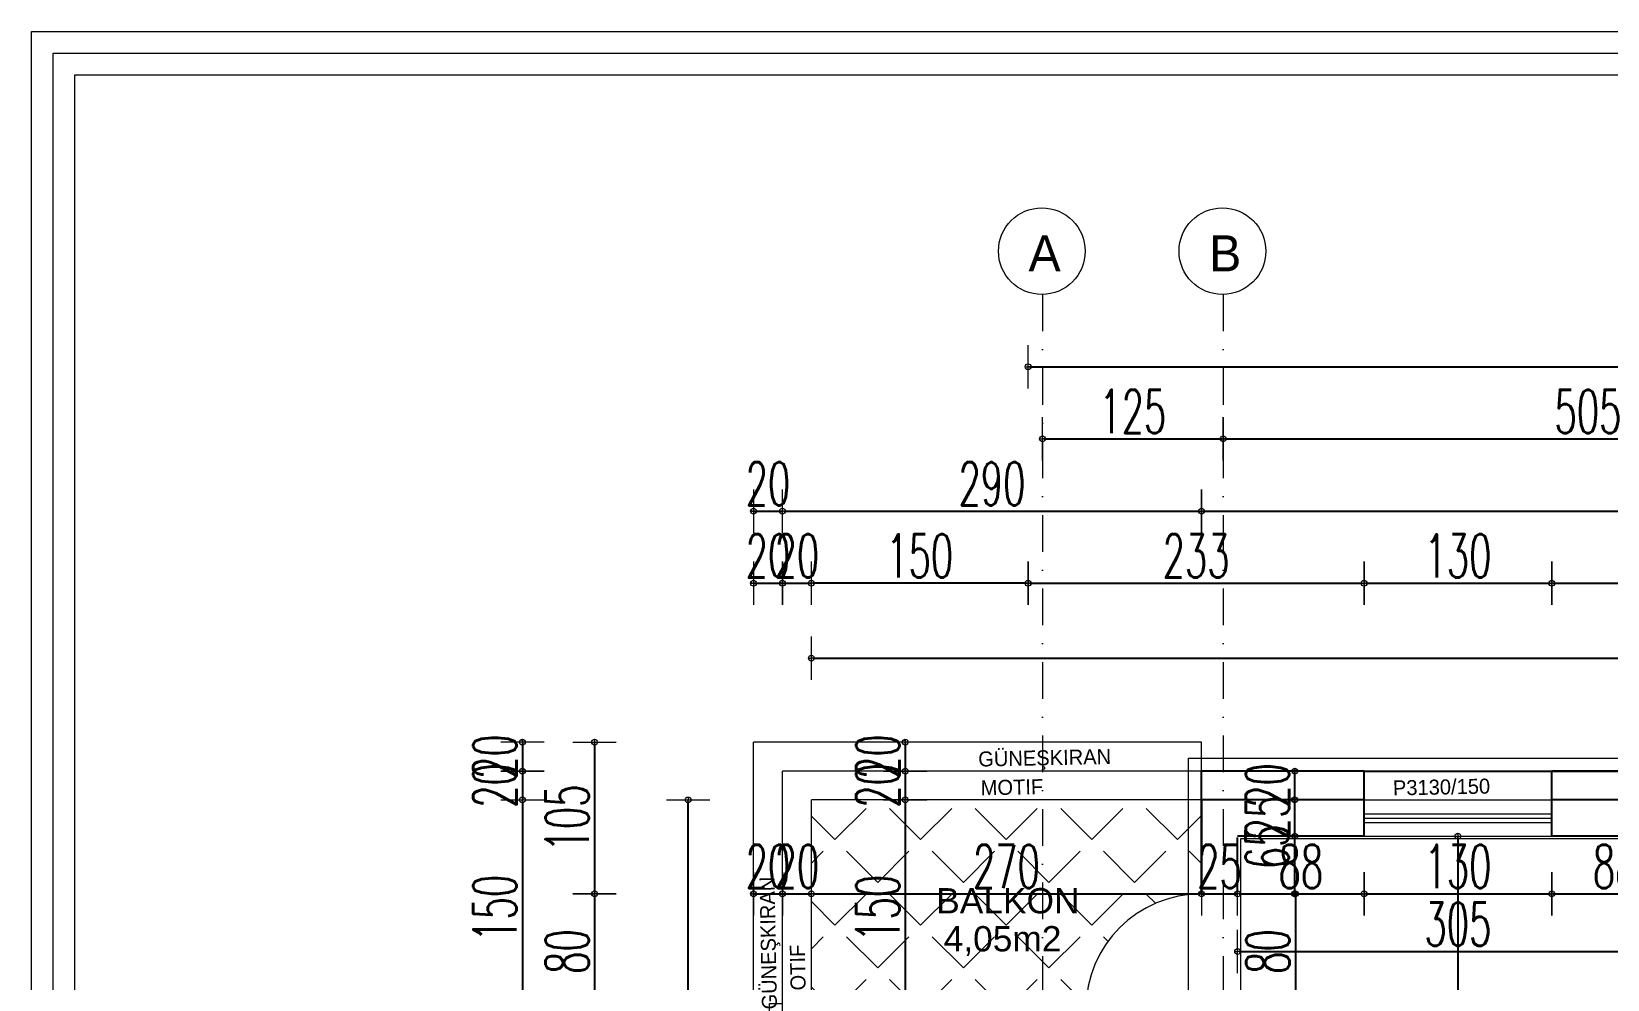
# Model space of a CAD drawing. Header units: millimetres. Extents: x -16104 to 67872, y -88009 to 12107.
# Drawn here: x 21110 to 22201, y -5609 to -4952 of the extents above; entities that cross this region are included whole.
import ezdxf

# ---------------------------------------------------------------- set-up
doc = ezdxf.new("R2010")
doc.units = ezdxf.units.MM
doc.linetypes.add('ACAD_ISO07W100', pattern=[3, 0, -3])
doc.linetypes.add('DASHDOTX2', pattern=[50.8, 25.4, -12.7, 0, -12.7])
doc.layers.get('0').update_dxf_attribs({"color": 241})
for name, color, linetype, lineweight in [('AKS', 1, 'ACAD_ISO07W100', 5), ('akslar', 144, 'Continuous', 20), ('balkon', 6, 'Continuous', 5), ('c05', 32, 'Continuous', 13), ('duvar', 123, 'Continuous', 25), ('emsal&kolon', 1, 'Continuous', 5), ('kapı', 3, 'Continuous', 5), ('OLCU', 54, 'Continuous', 13), ('pencere', 5, 'Continuous', 5), ('POZ', 36, 'Continuous', 18), ('SıVA', 40, 'Continuous', 9), ('ÖLÇÜ', 252, 'Continuous', 20)]:
    doc.layers.add(name, color=color, linetype=linetype, lineweight=lineweight)
doc.styles.add('DIM', font='Txttw.shx', dxfattribs={"width": 0.6})
doc.styles.add('M2', font='stylu.ttf', dxfattribs={"height": 10})
doc.dimstyles.new('50', dxfattribs={"dimscale": 0, "dimtxt": 30, "dimasz": 1, "dimexe": 0, "dimexo": 2, "dimgap": 4, "dimtad": 1, "dimdec": 0, "dimzin": 0, "dimdsep": 46, "dimtxsty": 'DIM', "dimblk1": 'DOT', "dimblk2": 'DOT', "dimsah": 1, "dimcen": 1.5, "dimdle": 3, "dimse1": 1, "dimse2": 1, "dimclrd": 256, "dimclre": 9, "dimclrt": 256, "dimadec": 0, "dimazin": 0, "dimtfac": 0.24, "dimtdec": 0, "dimtix": 1, "dimtmove": 2, "dimatfit": 3, "dimldrblk": 'DOT', "dimfxl": 0, "dimtolj": 1, "dimtzin": 15, "dimarcsym": 0})

# ---------------------------------------------------------------- blocks, each defined once
blk = doc.blocks.new('DOT')
for p, q in [((0, 15), (0, -15)), ((-2, 0), (0, 0)), ((2, 0), (0, 0))]:
    blk.add_line(p, q)
blk.add_circle((0, 0), 2)
blk = doc.blocks.new('*D6850')
at = {"layer": 'Defpoints', "color": 0, "transparency": 16777216}
for p in [(21609.8, -5549.6), (21629.8, -5549.6), (21629.8, -5549.6)]:
    blk.add_point(p, dxfattribs=at)
at = {"layer": 'OLCU', "lineweight": -2, "transparency": 16777216}
for p, q in [((21608.8, -5549.6), (21607.8, -5549.6)), ((21609.8, -5549.6), (21629.8, -5549.6)), ((21630.8, -5549.6), (21631.8, -5549.6))]:
    blk.add_line(p, q, dxfattribs=at)
blk.add_blockref('DOT', (21609.8, -5549.6), dxfattribs=at)
at = {"layer": 'OLCU', "lineweight": -2, "transparency": 16777216, "rotation": 180}
blk.add_blockref('DOT', (21629.8, -5549.6), dxfattribs=at)
at = {"layer": 'OLCU', "transparency": 16777216, "insert": (21619.8, -5530.6), "char_height": 30, "attachment_point": 5, "style": 'DIM'}
blk.add_mtext('\\A1;20', dxfattribs=at)
blk = doc.blocks.new('*D7161')
at = {"layer": 'Defpoints', "color": 0, "transparency": 16777216}
for p in [(21629.8, -5549.6), (21649.8, -5549.6), (21649.8, -5549.6)]:
    blk.add_point(p, dxfattribs=at)
at = {"layer": 'OLCU', "lineweight": -2, "transparency": 16777216}
for p, q in [((21628.8, -5549.6), (21627.8, -5549.6)), ((21629.8, -5549.6), (21649.8, -5549.6)), ((21650.8, -5549.6), (21651.8, -5549.6))]:
    blk.add_line(p, q, dxfattribs=at)
blk.add_blockref('DOT', (21629.8, -5549.6), dxfattribs=at)
at = {"layer": 'OLCU', "lineweight": -2, "transparency": 16777216, "rotation": 180}
blk.add_blockref('DOT', (21649.8, -5549.6), dxfattribs=at)
at = {"layer": 'OLCU', "transparency": 16777216, "insert": (21639.8, -5530.6), "char_height": 30, "attachment_point": 5, "style": 'DIM'}
blk.add_mtext('\\A1;20', dxfattribs=at)
blk = doc.blocks.new('*D7162')
at = {"layer": 'Defpoints', "color": 0, "transparency": 16777216}
for p in [(21649.8, -5549.6), (21919.8, -5549.6), (21919.8, -5549.6)]:
    blk.add_point(p, dxfattribs=at)
at = {"layer": 'OLCU', "lineweight": -2, "transparency": 16777216}
blk.add_line((21650.8, -5549.6), (21918.8, -5549.6), dxfattribs=at)
at = {"layer": 'OLCU', "lineweight": -2, "transparency": 16777216, "rotation": 180}
blk.add_blockref('DOT', (21649.8, -5549.6), dxfattribs=at)
at = {"layer": 'OLCU', "lineweight": -2, "transparency": 16777216}
blk.add_blockref('DOT', (21919.8, -5549.6), dxfattribs=at)
at = {"layer": 'OLCU', "transparency": 16777216, "insert": (21784.8, -5530.6), "char_height": 30, "attachment_point": 5, "style": 'DIM'}
blk.add_mtext('\\A1;270', dxfattribs=at)
blk = doc.blocks.new('*D7163')
at = {"layer": 'Defpoints', "color": 0, "transparency": 16777216}
for p in [(21919.8, -5549.6), (21944.8, -5549.6), (21944.8, -5549.6)]:
    blk.add_point(p, dxfattribs=at)
at = {"layer": 'OLCU', "lineweight": -2, "transparency": 16777216}
for p, q in [((21918.8, -5549.6), (21917.8, -5549.6)), ((21919.8, -5549.6), (21944.8, -5549.6)), ((21945.8, -5549.6), (21946.8, -5549.6))]:
    blk.add_line(p, q, dxfattribs=at)
blk.add_blockref('DOT', (21919.8, -5549.6), dxfattribs=at)
at = {"layer": 'OLCU', "lineweight": -2, "transparency": 16777216, "rotation": 180}
blk.add_blockref('DOT', (21944.8, -5549.6), dxfattribs=at)
at = {"layer": 'OLCU', "transparency": 16777216, "insert": (21932.3, -5530.6), "char_height": 30, "attachment_point": 5, "style": 'DIM'}
blk.add_mtext('\\A1;25', dxfattribs=at)
blk = doc.blocks.new('*D7164')
at = {"layer": 'Defpoints', "color": 0, "transparency": 16777216}
for p in [(21944.8, -5509.6), (22032.3, -5509.6), (22032.3, -5549.6)]:
    blk.add_point(p, dxfattribs=at)
at = {"layer": 'OLCU', "lineweight": -2, "transparency": 16777216}
blk.add_line((21945.8, -5549.6), (22031.3, -5549.6), dxfattribs=at)
at = {"layer": 'OLCU', "lineweight": -2, "transparency": 16777216, "rotation": 180}
blk.add_blockref('DOT', (21944.8, -5549.6), dxfattribs=at)
at = {"layer": 'OLCU', "lineweight": -2, "transparency": 16777216}
blk.add_blockref('DOT', (22032.3, -5549.6), dxfattribs=at)
at = {"layer": 'OLCU', "transparency": 16777216, "insert": (21988.6, -5530.6), "char_height": 30, "attachment_point": 5, "style": 'DIM'}
blk.add_mtext('\\A1;88', dxfattribs=at)
blk = doc.blocks.new('*D7165')
at = {"layer": 'Defpoints', "color": 0, "transparency": 16777216}
for p in [(22032.3, -5509.6), (22162.3, -5509.6), (22162.3, -5549.6)]:
    blk.add_point(p, dxfattribs=at)
at = {"layer": 'OLCU', "lineweight": -2, "transparency": 16777216}
blk.add_line((22033.3, -5549.6), (22161.3, -5549.6), dxfattribs=at)
at = {"layer": 'OLCU', "lineweight": -2, "transparency": 16777216, "rotation": 180}
blk.add_blockref('DOT', (22032.3, -5549.6), dxfattribs=at)
at = {"layer": 'OLCU', "lineweight": -2, "transparency": 16777216}
blk.add_blockref('DOT', (22162.3, -5549.6), dxfattribs=at)
at = {"layer": 'OLCU', "transparency": 16777216, "insert": (22097.3, -5530.6), "char_height": 30, "attachment_point": 5, "style": 'DIM'}
blk.add_mtext('\\A1;130', dxfattribs=at)
blk = doc.blocks.new('*D7166')
at = {"layer": 'Defpoints', "color": 0, "transparency": 16777216}
for p in [(22162.3, -5509.6), (22249.8, -5509.6), (22249.8, -5549.6)]:
    blk.add_point(p, dxfattribs=at)
at = {"layer": 'OLCU', "lineweight": -2, "transparency": 16777216}
blk.add_line((22163.3, -5549.6), (22248.8, -5549.6), dxfattribs=at)
at = {"layer": 'OLCU', "lineweight": -2, "transparency": 16777216, "rotation": 180}
blk.add_blockref('DOT', (22162.3, -5549.6), dxfattribs=at)
at = {"layer": 'OLCU', "lineweight": -2, "transparency": 16777216}
blk.add_blockref('DOT', (22249.8, -5549.6), dxfattribs=at)
at = {"layer": 'OLCU', "transparency": 16777216, "insert": (22206.1, -5530.6), "char_height": 30, "attachment_point": 5, "style": 'DIM'}
blk.add_mtext('\\A1;88', dxfattribs=at)
blk = doc.blocks.new('*D6855')
at = {"layer": 'Defpoints', "color": 0, "transparency": 16777216}
for p in [(21944.8, -5564.6), (22249.8, -5564.6), (22249.8, -5589.6)]:
    blk.add_point(p, dxfattribs=at)
at = {"layer": 'OLCU', "lineweight": -2, "transparency": 16777216}
blk.add_line((21945.8, -5589.6), (22248.8, -5589.6), dxfattribs=at)
at = {"layer": 'OLCU', "lineweight": -2, "transparency": 16777216, "rotation": 180}
blk.add_blockref('DOT', (21944.8, -5589.6), dxfattribs=at)
at = {"layer": 'OLCU', "lineweight": -2, "transparency": 16777216}
blk.add_blockref('DOT', (22249.8, -5589.6), dxfattribs=at)
at = {"layer": 'OLCU', "transparency": 16777216, "insert": (22097.3, -5570.6), "char_height": 30, "attachment_point": 5, "style": 'DIM'}
blk.add_mtext('\\A1;305', dxfattribs=at)
blk = doc.blocks.new('*D6861')
at = {"layer": 'Defpoints', "color": 0, "transparency": 16777216}
for p in [(21714.8, -5444.6), (21714.8, -5464.6), (21714.8, -5464.6)]:
    blk.add_point(p, dxfattribs=at)
at = {"layer": 'OLCU', "lineweight": -2, "transparency": 16777216}
for p, q in [((21714.8, -5443.6), (21714.8, -5442.6)), ((21714.8, -5444.6), (21714.8, -5464.6)), ((21714.8, -5465.6), (21714.8, -5466.6))]:
    blk.add_line(p, q, dxfattribs=at)
for p, rotation in [((21714.8, -5444.6), 270), ((21714.8, -5464.6), 90)]:
    blk.add_blockref('DOT', p, dxfattribs=dict(at, rotation=rotation))
at = {"layer": 'OLCU', "transparency": 16777216, "insert": (21695.8, -5454.6), "char_height": 30, "attachment_point": 5, "rotation": 90, "style": 'DIM'}
blk.add_mtext('\\A1;20', dxfattribs=at)
blk = doc.blocks.new('*D7172')
at = {"layer": 'Defpoints', "color": 0, "transparency": 16777216}
for p in [(21714.8, -5464.6), (21714.8, -5484.6), (21714.8, -5484.6)]:
    blk.add_point(p, dxfattribs=at)
at = {"layer": 'OLCU', "lineweight": -2, "transparency": 16777216}
for p, q in [((21714.8, -5463.6), (21714.8, -5462.6)), ((21714.8, -5464.6), (21714.8, -5484.6)), ((21714.8, -5485.6), (21714.8, -5486.6))]:
    blk.add_line(p, q, dxfattribs=at)
for p, rotation in [((21714.8, -5464.6), 270), ((21714.8, -5484.6), 90)]:
    blk.add_blockref('DOT', p, dxfattribs=dict(at, rotation=rotation))
at = {"layer": 'OLCU', "transparency": 16777216, "insert": (21695.8, -5474.6), "char_height": 30, "attachment_point": 5, "rotation": 90, "style": 'DIM'}
blk.add_mtext('\\A1;20', dxfattribs=at)
blk = doc.blocks.new('*D7173')
at = {"layer": 'Defpoints', "color": 0, "transparency": 16777216}
for p in [(21714.8, -5484.6), (21714.8, -5634.6), (21714.8, -5634.6)]:
    blk.add_point(p, dxfattribs=at)
at = {"layer": 'OLCU', "lineweight": -2, "transparency": 16777216}
blk.add_line((21714.8, -5485.6), (21714.8, -5633.6), dxfattribs=at)
for p, rotation in [((21714.8, -5484.6), 90), ((21714.8, -5634.6), 270)]:
    blk.add_blockref('DOT', p, dxfattribs=dict(at, rotation=rotation))
at = {"layer": 'OLCU', "transparency": 16777216, "insert": (21695.8, -5559.6), "char_height": 30, "attachment_point": 5, "rotation": 90, "style": 'DIM'}
blk.add_mtext('\\A1;150', dxfattribs=at)
blk = doc.blocks.new('*D6869')
at = {"layer": 'Defpoints', "color": 0, "transparency": 16777216}
for p in [(21953.1, -5484.6), (21984.4, -5484.6), (21953.1, -5509.6)]:
    blk.add_point(p, dxfattribs=at)
at = {"layer": 'OLCU', "lineweight": -2, "transparency": 16777216}
for p, q in [((21984.4, -5483.6), (21984.4, -5482.6)), ((21984.4, -5509.6), (21984.4, -5484.6)), ((21984.4, -5510.6), (21984.4, -5511.6))]:
    blk.add_line(p, q, dxfattribs=at)
for p, rotation in [((21984.4, -5484.6), 270), ((21984.4, -5509.6), 90)]:
    blk.add_blockref('DOT', p, dxfattribs=dict(at, rotation=rotation))
at = {"layer": 'OLCU', "transparency": 16777216, "insert": (21965.4, -5497.1), "char_height": 30, "attachment_point": 5, "rotation": 90, "style": 'DIM'}
blk.add_mtext('\\A1;25', dxfattribs=at)
blk = doc.blocks.new('*D6870')
at = {"layer": 'Defpoints', "color": 0, "transparency": 16777216}
for p in [(21984.4, -5464.6), (21984.4, -5464.6), (21984.4, -5484.6)]:
    blk.add_point(p, dxfattribs=at)
at = {"layer": 'OLCU', "lineweight": -2, "transparency": 16777216}
for p, q in [((21984.4, -5463.6), (21984.4, -5462.6)), ((21984.4, -5484.6), (21984.4, -5464.6)), ((21984.4, -5485.6), (21984.4, -5486.6))]:
    blk.add_line(p, q, dxfattribs=at)
for p, rotation in [((21984.4, -5464.6), 270), ((21984.4, -5484.6), 90)]:
    blk.add_blockref('DOT', p, dxfattribs=dict(at, rotation=rotation))
at = {"layer": 'OLCU', "transparency": 16777216, "insert": (21965.4, -5474.6), "char_height": 30, "attachment_point": 5, "rotation": 90, "style": 'DIM'}
blk.add_mtext('\\A1;20', dxfattribs=at)
blk = doc.blocks.new('*D6871')
at = {"layer": 'Defpoints', "color": 0, "transparency": 16777216}
for p in [(21928.1, -5484.6), (21928.1, -5549.6), (21984.3, -5549.6)]:
    blk.add_point(p, dxfattribs=at)
at = {"layer": 'OLCU', "lineweight": -2, "transparency": 16777216}
blk.add_line((21984.3, -5485.6), (21984.3, -5548.6), dxfattribs=at)
for p, rotation in [((21984.3, -5484.6), 90), ((21984.3, -5549.6), 270)]:
    blk.add_blockref('DOT', p, dxfattribs=dict(at, rotation=rotation))
at = {"layer": 'OLCU', "transparency": 16777216, "insert": (21965.3, -5517.1), "char_height": 30, "attachment_point": 5, "rotation": 90, "style": 'DIM'}
blk.add_mtext('\\A1;65', dxfattribs=at)
blk = doc.blocks.new('*D6872')
at = {"layer": 'Defpoints', "color": 0, "transparency": 16777216}
for p in [(21928.1, -5549.6), (21928.1, -5629.6), (21984.8, -5629.6)]:
    blk.add_point(p, dxfattribs=at)
at = {"layer": 'OLCU', "lineweight": -2, "transparency": 16777216}
blk.add_line((21984.8, -5550.6), (21984.8, -5628.6), dxfattribs=at)
for p, rotation in [((21984.8, -5549.6), 90), ((21984.8, -5629.6), 270)]:
    blk.add_blockref('DOT', p, dxfattribs=dict(at, rotation=rotation))
at = {"layer": 'OLCU', "transparency": 16777216, "insert": (21965.8, -5589.6), "char_height": 30, "attachment_point": 5, "rotation": 90, "style": 'DIM'}
blk.add_mtext('\\A1;80', dxfattribs=at)
blk = doc.blocks.new('*D7184')
at = {"layer": 'Defpoints', "color": 0, "transparency": 16777216}
for p in [(22097.3, -5509.6), (22097.3, -5909.9), (22097.3, -5909.9)]:
    blk.add_point(p, dxfattribs=at)
at = {"layer": 'OLCU', "lineweight": -2, "transparency": 16777216}
blk.add_line((22097.3, -5510.6), (22097.3, -5908.9), dxfattribs=at)
for p, rotation in [((22097.3, -5509.6), 90), ((22097.3, -5909.9), 270)]:
    blk.add_blockref('DOT', p, dxfattribs=dict(at, rotation=rotation))
at = {"layer": 'OLCU', "transparency": 16777216, "insert": (22078.3, -5709.7), "char_height": 30, "attachment_point": 5, "rotation": 90, "style": 'DIM'}
blk.add_mtext('\\A1;400', dxfattribs=at)
blk = doc.blocks.new('*D7005')
at = {"layer": 'Defpoints', "color": 0, "transparency": 16777216}
for p in [(22032.3, -5334.6), (21799.8, -5384.6), (22032.3, -5384.6)]:
    blk.add_point(p, dxfattribs=at)
at = {"layer": 'OLCU', "lineweight": -2, "transparency": 16777216}
blk.add_line((21800.8, -5334.6), (22031.3, -5334.6), dxfattribs=at)
at = {"layer": 'OLCU', "lineweight": -2, "transparency": 16777216, "rotation": 180}
blk.add_blockref('DOT', (21799.8, -5334.6), dxfattribs=at)
at = {"layer": 'OLCU', "lineweight": -2, "transparency": 16777216}
blk.add_blockref('DOT', (22032.3, -5334.6), dxfattribs=at)
at = {"layer": 'OLCU', "transparency": 16777216, "insert": (21916.1, -5315.6), "char_height": 30, "attachment_point": 5, "style": 'DIM'}
blk.add_mtext('\\A1;233', dxfattribs=at)
blk = doc.blocks.new('*D7006')
at = {"layer": 'Defpoints', "color": 0, "transparency": 16777216}
for p in [(22162.3, -5334.6), (22032.3, -5384.6), (22162.3, -5384.6)]:
    blk.add_point(p, dxfattribs=at)
at = {"layer": 'OLCU', "lineweight": -2, "transparency": 16777216}
blk.add_line((22033.3, -5334.6), (22161.3, -5334.6), dxfattribs=at)
at = {"layer": 'OLCU', "lineweight": -2, "transparency": 16777216, "rotation": 180}
blk.add_blockref('DOT', (22032.3, -5334.6), dxfattribs=at)
at = {"layer": 'OLCU', "lineweight": -2, "transparency": 16777216}
blk.add_blockref('DOT', (22162.3, -5334.6), dxfattribs=at)
at = {"layer": 'OLCU', "transparency": 16777216, "insert": (22097.3, -5315.6), "char_height": 30, "attachment_point": 5, "style": 'DIM'}
blk.add_mtext('\\A1;130', dxfattribs=at)
blk = doc.blocks.new('*D7007')
at = {"layer": 'Defpoints', "color": 0, "transparency": 16777216}
for p in [(22597.3, -5334.6), (22162.3, -5384.6), (22597.3, -5384.6)]:
    blk.add_point(p, dxfattribs=at)
at = {"layer": 'OLCU', "lineweight": -2, "transparency": 16777216}
blk.add_line((22163.3, -5334.6), (22596.3, -5334.6), dxfattribs=at)
at = {"layer": 'OLCU', "lineweight": -2, "transparency": 16777216, "rotation": 180}
blk.add_blockref('DOT', (22162.3, -5334.6), dxfattribs=at)
at = {"layer": 'OLCU', "lineweight": -2, "transparency": 16777216}
blk.add_blockref('DOT', (22597.3, -5334.6), dxfattribs=at)
at = {"layer": 'OLCU', "transparency": 16777216, "insert": (22379.8, -5315.6), "char_height": 30, "attachment_point": 5, "style": 'DIM'}
blk.add_mtext('\\A1;435', dxfattribs=at)
blk = doc.blocks.new('*D7014')
at = {"layer": 'Defpoints', "color": 0, "transparency": 16777216}
for p in [(21919.8, -5284.6), (23729.8, -5284.6), (23729.8, -5319.6)]:
    blk.add_point(p, dxfattribs=at)
at = {"layer": 'OLCU', "lineweight": -2, "transparency": 16777216}
blk.add_line((21920.8, -5284.6), (23728.8, -5284.6), dxfattribs=at)
at = {"layer": 'OLCU', "lineweight": -2, "transparency": 16777216, "rotation": 180}
blk.add_blockref('DOT', (21919.8, -5284.6), dxfattribs=at)
at = {"layer": 'OLCU', "lineweight": -2, "transparency": 16777216}
blk.add_blockref('DOT', (23729.8, -5284.6), dxfattribs=at)
at = {"layer": 'OLCU', "transparency": 16777216, "insert": (22824.8, -5265.6), "char_height": 30, "attachment_point": 5, "style": 'DIM'}
blk.add_mtext('\\A1;1810', dxfattribs=at)
blk = doc.blocks.new('*D7015')
at = {"layer": 'Defpoints', "color": 0, "transparency": 16777216}
for p in [(21799.8, -5269.6), (21809.8, -6281.8), (21809.8, -6316.8)]:
    blk.add_point(p, dxfattribs=at)
at = {"layer": 'OLCU', "lineweight": -2, "transparency": 16777216}
for p, q in [((21798.8, -6281.8), (21797.8, -6281.8)), ((21799.8, -6281.8), (21809.8, -6281.8)), ((21810.8, -6281.8), (21811.8, -6281.8))]:
    blk.add_line(p, q, dxfattribs=at)
blk.add_blockref('DOT', (21799.8, -6281.8), dxfattribs=at)
at = {"layer": 'OLCU', "lineweight": -2, "transparency": 16777216, "rotation": 180}
blk.add_blockref('DOT', (21809.8, -6281.8), dxfattribs=at)
at = {"layer": 'OLCU', "transparency": 16777216, "insert": (21804.8, -6262.8), "char_height": 30, "attachment_point": 5, "style": 'DIM'}
blk.add_mtext('\\A1;10', dxfattribs=at)
blk = doc.blocks.new('*D7016')
at = {"layer": 'Defpoints', "color": 0, "transparency": 16777216}
for p in [(21809.8, -5234.6), (21934.8, -5234.6), (21934.8, -5234.6)]:
    blk.add_point(p, dxfattribs=at)
at = {"layer": 'OLCU', "lineweight": -2, "transparency": 16777216}
blk.add_line((21810.8, -5234.6), (21933.8, -5234.6), dxfattribs=at)
at = {"layer": 'OLCU', "lineweight": -2, "transparency": 16777216, "rotation": 180}
blk.add_blockref('DOT', (21809.8, -5234.6), dxfattribs=at)
at = {"layer": 'OLCU', "lineweight": -2, "transparency": 16777216}
blk.add_blockref('DOT', (21934.8, -5234.6), dxfattribs=at)
at = {"layer": 'OLCU', "transparency": 16777216, "insert": (21872.3, -5215.6), "char_height": 30, "attachment_point": 5, "style": 'DIM'}
blk.add_mtext('\\A1;125', dxfattribs=at)
blk = doc.blocks.new('*D7017')
at = {"layer": 'Defpoints', "color": 0, "transparency": 16777216}
for p in [(21934.8, -5234.6), (22439.8, -5234.6), (22439.8, -6281.8)]:
    blk.add_point(p, dxfattribs=at)
at = {"layer": 'OLCU', "lineweight": -2, "transparency": 16777216}
blk.add_line((21935.8, -5234.6), (22438.8, -5234.6), dxfattribs=at)
at = {"layer": 'OLCU', "lineweight": -2, "transparency": 16777216, "rotation": 180}
blk.add_blockref('DOT', (21934.8, -5234.6), dxfattribs=at)
at = {"layer": 'OLCU', "lineweight": -2, "transparency": 16777216}
blk.add_blockref('DOT', (22439.8, -5234.6), dxfattribs=at)
at = {"layer": 'OLCU', "transparency": 16777216, "insert": (22187.3, -5215.6), "char_height": 30, "attachment_point": 5, "style": 'DIM'}
blk.add_mtext('\\A1;505', dxfattribs=at)
blk = doc.blocks.new('*D7024')
at = {"layer": 'Defpoints', "color": 0, "transparency": 16777216}
for p in [(23849.8, -5184.6), (21799.8, -5219.6), (23849.8, -5219.6)]:
    blk.add_point(p, dxfattribs=at)
at = {"layer": 'OLCU', "lineweight": -2, "transparency": 16777216}
blk.add_line((21800.8, -5184.6), (23848.8, -5184.6), dxfattribs=at)
at = {"layer": 'OLCU', "lineweight": -2, "transparency": 16777216, "rotation": 180}
blk.add_blockref('DOT', (21799.8, -5184.6), dxfattribs=at)
at = {"layer": 'OLCU', "lineweight": -2, "transparency": 16777216}
blk.add_blockref('DOT', (23849.8, -5184.6), dxfattribs=at)
at = {"layer": 'OLCU', "transparency": 16777216, "insert": (22824.8, -5165.6), "char_height": 30, "attachment_point": 5, "style": 'DIM'}
blk.add_mtext('\\A1;2050', dxfattribs=at)
blk = doc.blocks.new('*D7060')
at = {"layer": 'Defpoints', "color": 0, "transparency": 16777216}
for p in [(21549.8, -5444.6), (21499.8, -5549.6), (21549.8, -5549.6)]:
    blk.add_point(p, dxfattribs=at)
at = {"layer": 'OLCU', "lineweight": -2, "transparency": 16777216}
blk.add_line((21499.8, -5445.6), (21499.8, -5548.6), dxfattribs=at)
for p, rotation in [((21499.8, -5444.6), 90), ((21499.8, -5549.6), 270)]:
    blk.add_blockref('DOT', p, dxfattribs=dict(at, rotation=rotation))
at = {"layer": 'OLCU', "transparency": 16777216, "insert": (21480.8, -5497.1), "char_height": 30, "attachment_point": 5, "rotation": 90, "style": 'DIM'}
blk.add_mtext('\\A1;105', dxfattribs=at)
blk = doc.blocks.new('*D7061')
at = {"layer": 'Defpoints', "color": 0, "transparency": 16777216}
for p in [(21549.8, -5549.6), (21499.8, -5629.6), (21549.8, -5629.6)]:
    blk.add_point(p, dxfattribs=at)
at = {"layer": 'OLCU', "lineweight": -2, "transparency": 16777216}
blk.add_line((21499.8, -5550.6), (21499.8, -5628.6), dxfattribs=at)
for p, rotation in [((21499.8, -5549.6), 90), ((21499.8, -5629.6), 270)]:
    blk.add_blockref('DOT', p, dxfattribs=dict(at, rotation=rotation))
at = {"layer": 'OLCU', "transparency": 16777216, "insert": (21480.8, -5589.6), "char_height": 30, "attachment_point": 5, "rotation": 90, "style": 'DIM'}
blk.add_mtext('\\A1;80', dxfattribs=at)
blk = doc.blocks.new('*D7070')
at = {"layer": 'Defpoints', "color": 0, "transparency": 16777216}
for p in [(21549.8, -5484.6), (21449.8, -5634.6), (21549.8, -5634.6)]:
    blk.add_point(p, dxfattribs=at)
at = {"layer": 'OLCU', "lineweight": -2, "transparency": 16777216}
blk.add_line((21449.8, -5485.6), (21449.8, -5633.6), dxfattribs=at)
for p, rotation in [((21449.8, -5484.6), 90), ((21449.8, -5634.6), 270)]:
    blk.add_blockref('DOT', p, dxfattribs=dict(at, rotation=rotation))
at = {"layer": 'OLCU', "transparency": 16777216, "insert": (21430.8, -5559.6), "char_height": 30, "attachment_point": 5, "rotation": 90, "style": 'DIM'}
blk.add_mtext('\\A1;150', dxfattribs=at)
blk = doc.blocks.new('*D7071')
at = {"layer": 'Defpoints', "color": 0, "transparency": 16777216}
for p in [(21549.8, -5444.6), (21449.8, -5464.6), (21549.8, -5464.6)]:
    blk.add_point(p, dxfattribs=at)
at = {"layer": 'OLCU', "lineweight": -2, "transparency": 16777216}
for p, q in [((21449.8, -5443.6), (21449.8, -5442.6)), ((21449.8, -5444.6), (21449.8, -5464.6)), ((21449.8, -5465.6), (21449.8, -5466.6))]:
    blk.add_line(p, q, dxfattribs=at)
for p, rotation in [((21449.8, -5444.6), 270), ((21449.8, -5464.6), 90)]:
    blk.add_blockref('DOT', p, dxfattribs=dict(at, rotation=rotation))
at = {"layer": 'OLCU', "transparency": 16777216, "insert": (21430.8, -5454.6), "char_height": 30, "attachment_point": 5, "rotation": 90, "style": 'DIM'}
blk.add_mtext('\\A1;20', dxfattribs=at)
blk = doc.blocks.new('*D7081')
at = {"layer": 'Defpoints', "color": 0, "transparency": 16777216}
for p in [(21629.8, -5284.6), (21609.8, -5384.6), (21629.8, -5384.6)]:
    blk.add_point(p, dxfattribs=at)
at = {"layer": 'OLCU', "lineweight": -2, "transparency": 16777216}
for p, q in [((21608.8, -5284.6), (21607.8, -5284.6)), ((21609.8, -5284.6), (21629.8, -5284.6)), ((21630.8, -5284.6), (21631.8, -5284.6))]:
    blk.add_line(p, q, dxfattribs=at)
blk.add_blockref('DOT', (21609.8, -5284.6), dxfattribs=at)
at = {"layer": 'OLCU', "lineweight": -2, "transparency": 16777216, "rotation": 180}
blk.add_blockref('DOT', (21629.8, -5284.6), dxfattribs=at)
at = {"layer": 'OLCU', "transparency": 16777216, "insert": (21619.8, -5265.6), "char_height": 30, "attachment_point": 5, "style": 'DIM'}
blk.add_mtext('\\A1;20', dxfattribs=at)
blk = doc.blocks.new('*D7082')
at = {"layer": 'Defpoints', "color": 0, "transparency": 16777216}
for p in [(21919.8, -5284.6), (21629.8, -5384.6), (21919.8, -5384.6)]:
    blk.add_point(p, dxfattribs=at)
at = {"layer": 'OLCU', "lineweight": -2, "transparency": 16777216}
blk.add_line((21630.8, -5284.6), (21918.8, -5284.6), dxfattribs=at)
at = {"layer": 'OLCU', "lineweight": -2, "transparency": 16777216, "rotation": 180}
blk.add_blockref('DOT', (21629.8, -5284.6), dxfattribs=at)
at = {"layer": 'OLCU', "lineweight": -2, "transparency": 16777216}
blk.add_blockref('DOT', (21919.8, -5284.6), dxfattribs=at)
at = {"layer": 'OLCU', "transparency": 16777216, "insert": (21774.8, -5265.6), "char_height": 30, "attachment_point": 5, "style": 'DIM'}
blk.add_mtext('\\A1;290', dxfattribs=at)
blk = doc.blocks.new('*D7112')
at = {"layer": 'Defpoints', "color": 0, "transparency": 16777216}
for p in [(21649.8, -5386.4), (23999.8, -5386.4), (23999.8, -5386.4)]:
    blk.add_point(p, dxfattribs=at)
at = {"layer": 'OLCU', "lineweight": -2, "transparency": 16777216}
blk.add_line((21650.8, -5386.4), (23998.8, -5386.4), dxfattribs=at)
at = {"layer": 'OLCU', "lineweight": -2, "transparency": 16777216, "rotation": 180}
blk.add_blockref('DOT', (21649.8, -5386.4), dxfattribs=at)
at = {"layer": 'OLCU', "lineweight": -2, "transparency": 16777216}
blk.add_blockref('DOT', (23999.8, -5386.4), dxfattribs=at)
at = {"layer": 'OLCU', "transparency": 16777216, "insert": (22824.8, -5367.4), "char_height": 30, "attachment_point": 5, "style": 'DIM'}
blk.add_mtext('\\A1;2350', dxfattribs=at)
blk = doc.blocks.new('*D7114')
at = {"layer": 'Defpoints', "color": 0, "transparency": 16777216}
for p in [(21564.5, -5484.6), (21564.5, -5484.6), (21564.5, -7594.1)]:
    blk.add_point(p, dxfattribs=at)
at = {"layer": 'OLCU', "lineweight": -2, "transparency": 16777216}
blk.add_line((21564.5, -7593.1), (21564.5, -5485.6), dxfattribs=at)
for p, rotation in [((21564.5, -5484.6), 90), ((21564.5, -7594.1), 270)]:
    blk.add_blockref('DOT', p, dxfattribs=dict(at, rotation=rotation))
at = {"layer": 'OLCU', "transparency": 16777216, "insert": (21545.5, -6539.3), "char_height": 30, "attachment_point": 5, "rotation": 90, "style": 'DIM'}
blk.add_mtext('\\A1;2110', dxfattribs=at)
blk = doc.blocks.new('*D7116')
at = {"layer": 'Defpoints', "color": 0, "transparency": 16777216}
for p in [(21649.8, -5334.6), (21649.8, -5334.6), (21799.8, -5334.6)]:
    blk.add_point(p, dxfattribs=at)
at = {"layer": 'OLCU', "lineweight": -2, "transparency": 16777216}
blk.add_line((21798.8, -5334.6), (21650.8, -5334.6), dxfattribs=at)
at = {"layer": 'OLCU', "lineweight": -2, "transparency": 16777216, "rotation": 180}
blk.add_blockref('DOT', (21649.8, -5334.6), dxfattribs=at)
at = {"layer": 'OLCU', "lineweight": -2, "transparency": 16777216}
blk.add_blockref('DOT', (21799.8, -5334.6), dxfattribs=at)
at = {"layer": 'OLCU', "transparency": 16777216, "insert": (21724.8, -5315.6), "char_height": 30, "attachment_point": 5, "style": 'DIM'}
blk.add_mtext('\\A1;150', dxfattribs=at)
blk = doc.blocks.new('*D7117')
at = {"layer": 'Defpoints', "color": 0, "transparency": 16777216}
for p in [(21649.8, -5334.6), (21629.8, -5434.6), (21649.8, -5434.6)]:
    blk.add_point(p, dxfattribs=at)
at = {"layer": 'OLCU', "lineweight": -2, "transparency": 16777216}
for p, q in [((21628.8, -5334.6), (21627.8, -5334.6)), ((21629.8, -5334.6), (21649.8, -5334.6)), ((21650.8, -5334.6), (21651.8, -5334.6))]:
    blk.add_line(p, q, dxfattribs=at)
blk.add_blockref('DOT', (21629.8, -5334.6), dxfattribs=at)
at = {"layer": 'OLCU', "lineweight": -2, "transparency": 16777216, "rotation": 180}
blk.add_blockref('DOT', (21649.8, -5334.6), dxfattribs=at)
at = {"layer": 'OLCU', "transparency": 16777216, "insert": (21639.8, -5315.6), "char_height": 30, "attachment_point": 5, "style": 'DIM'}
blk.add_mtext('\\A1;20', dxfattribs=at)
blk = doc.blocks.new('*D7118')
at = {"layer": 'Defpoints', "color": 0, "transparency": 16777216}
for p in [(21629.8, -5334.6), (21609.8, -5434.6), (21629.8, -5434.6)]:
    blk.add_point(p, dxfattribs=at)
at = {"layer": 'OLCU', "lineweight": -2, "transparency": 16777216}
for p, q in [((21608.8, -5334.6), (21607.8, -5334.6)), ((21609.8, -5334.6), (21629.8, -5334.6)), ((21630.8, -5334.6), (21631.8, -5334.6))]:
    blk.add_line(p, q, dxfattribs=at)
blk.add_blockref('DOT', (21609.8, -5334.6), dxfattribs=at)
at = {"layer": 'OLCU', "lineweight": -2, "transparency": 16777216, "rotation": 180}
blk.add_blockref('DOT', (21629.8, -5334.6), dxfattribs=at)
at = {"layer": 'OLCU', "transparency": 16777216, "insert": (21619.8, -5315.6), "char_height": 30, "attachment_point": 5, "style": 'DIM'}
blk.add_mtext('\\A1;20', dxfattribs=at)
blk = doc.blocks.new('*D7127')
at = {"layer": 'Defpoints', "color": 0, "transparency": 16777216}
for p in [(21549.8, -5464.6), (21449.8, -5484.6), (21549.8, -5484.6)]:
    blk.add_point(p, dxfattribs=at)
at = {"layer": 'OLCU', "lineweight": -2, "transparency": 16777216}
for p, q in [((21449.8, -5463.6), (21449.8, -5462.6)), ((21449.8, -5464.6), (21449.8, -5484.6)), ((21449.8, -5485.6), (21449.8, -5486.6))]:
    blk.add_line(p, q, dxfattribs=at)
for p, rotation in [((21449.8, -5464.6), 270), ((21449.8, -5484.6), 90)]:
    blk.add_blockref('DOT', p, dxfattribs=dict(at, rotation=rotation))
at = {"layer": 'OLCU', "transparency": 16777216, "insert": (21430.8, -5474.6), "char_height": 30, "attachment_point": 5, "rotation": 90, "style": 'DIM'}
blk.add_mtext('\\A1;20', dxfattribs=at)

msp = doc.modelspace()

# ---------------------------------------------------------------- hatches: boundary and pattern name
at = {"layer": 'ÖLÇÜ'}
h = msp.add_hatch(dxfattribs=at)
h.set_pattern_fill('ANGLE,_O', color=256, scale=6, angle=45)
h.set_pattern_definition([(45, (7204.273, 0), (-29.63485, 29.63485), [30.48, -11.43]), (135, (7204.273, 0), (-29.63485, -29.63485), [30.48, -11.43])])
h.paths.add_polyline_path([(21649.8, -5484.6), (21649.8, -5634.6), (21809.8, -5634.6), (21809.8, -5484.6)])
h.paths.add_polyline_path([(21919.8, -5484.6), (21809.8, -5484.6), (21809.8, -5634.6), (21919.8, -5634.6), (21919.8, -5629.6), (21839.8, -5629.6, -0.414214), (21919.8, -5549.6)])
h.paths.add_polyline_path([(21617.7, -5508.1), (21661.9, -5508.1), (21661.9, -5553.1), (21617.7, -5553.1)], flags=9)
h.paths.add_polyline_path([(21754.2, -5508.1), (21815.5, -5508.1), (21815.5, -5553.1), (21754.2, -5553.1)], flags=9)
h.paths.add_polyline_path([(21673.3, -5496.6), (21673.3, -5452.5), (21718.3, -5452.5), (21718.3, -5496.6)], flags=9)
h.paths.add_polyline_path([(21673.3, -5588.5), (21673.3, -5530.6), (21718.3, -5530.6), (21718.3, -5588.5)], flags=24)
h.paths.add_polyline_path([(21673.3, -5669.1), (21673.3, -5625), (21718.3, -5625), (21718.3, -5669.1)], flags=9)
h.paths.add_polyline_path([(21738.6, -5567.3), (21827.3, -5567.3), (21827.3, -5597.1), (21738.6, -5597.1)], flags=9)
h.paths.add_polyline_path([(21735.7, -5540.9), (21839.8, -5540.9), (21839.8, -5567.7), (21735.7, -5567.7)], flags=9)
h.paths.add_polyline_path([(21910.2, -5508.1), (21954.4, -5508.1), (21954.4, -5553.1), (21910.2, -5553.1)], flags=9)

# ---------------------------------------------------------------- linework, layer by layer
at = {"layer": 'AKS', "linetype": 'ByBlock'}
for centre in [(21809.3, -5104.6), (21934.3, -5104.6)]:
    msp.add_circle(centre, 30, dxfattribs=at)
at = {"layer": 'akslar', "linetype": 'DASHDOTX2'}
for p, q in [((21809.8, -5134.6), (21809.8, -7944.1)), ((21934.8, -5134.6), (21934.8, -7944.1))]:
    msp.add_line(p, q, dxfattribs=at)
at = {"layer": 'balkon'}
for p, q in [((21609.8, -5634.6), (21609.8, -5444.6)), ((21919.8, -5444.6), (21609.8, -5444.6)), ((21919.8, -5464.6), (21919.8, -5444.6)), ((21629.8, -5634.6), (21629.8, -5464.6)), ((21919.8, -5464.6), (21629.8, -5464.6)), ((21649.8, -5634.6), (21649.8, -5484.6)), ((21919.8, -5484.6), (21649.8, -5484.6))]:
    msp.add_line(p, q, dxfattribs=at)
at = {"layer": 'c05'}
for points in [[(24640.4, -8120), (24640.4, -8330.3), (21110.1, -8330.3), (21110.1, -4952.5), (24640.4, -4952.5), (24640.4, -6808.6)], [(24625.4, -8120), (24625.4, -8315.3), (21125.1, -8315.3), (21125.1, -4967.5), (24625.4, -4967.5), (24625.4, -6808.6)], [(24610.4, -8120), (24610.4, -8300.3), (21140.1, -8300.3), (21140.1, -4982.5), (24610.4, -4982.5), (24610.4, -6808.6)]]:
    msp.add_lwpolyline(points, dxfattribs=at)
at = {"layer": 'duvar'}
for p, q in [((22032.3, -5464.6), (21919.8, -5464.6)), ((21919.8, -5484.6), (21919.8, -5464.6)), ((22032.3, -5509.6), (22032.3, -5464.6)), ((22032.3, -5464.6), (23617.3, -5464.6)), ((22314.8, -5464.6), (22162.3, -5464.6)), ((22162.3, -5509.6), (22162.3, -5464.6)), ((22032.3, -5484.6), (21919.8, -5484.6)), ((21919.8, -5549.6), (21919.8, -5484.6)), ((21919.8, -5484.6), (21919.8, -5549.6)), ((22314.8, -5484.6), (22162.3, -5484.6)), ((22032.3, -5509.6), (21944.8, -5509.6)), ((21944.8, -5549.6), (21944.8, -5510.6)), ((21944.8, -5549.6), (21944.8, -5510.6)), ((22249.8, -5509.6), (22162.3, -5509.6)), ((21919.8, -5549.6), (21944.8, -5549.6))]:
    msp.add_line(p, q, dxfattribs=at)
at = {"layer": 'kapı'}
msp.add_arc((21919.8, -5629.6), 80, 90, 180, dxfattribs=at)
at = {"layer": 'pencere'}
for p, q in [((22032.3, -5484.6), (22162.3, -5484.6)), ((22032.3, -5494.1), (22162.3, -5494.1)), ((22032.3, -5497.1), (22162.3, -5497.1)), ((22032.3, -5500.1), (22162.3, -5500.1)), ((22032.3, -5509.6), (22162.3, -5509.6))]:
    msp.add_line(p, q, dxfattribs=at)
at = {"layer": 'SıVA'}
for points in [[(23389.8, -6842.6), (23389.8, -7357.1), (23254.8, -7357.1), (23254.8, -7617.1), (22472.8, -7617.1), (22472.8, -7447.1), (22252.8, -7447.1), (22252.8, -6592.6), (21790.8, -6592.6), (21790.8, -6077.9), (21620.8, -6077.9), (21620.8, -5625.6), (21910.8, -5625.6), (21910.8, -5455.6), (23732.8, -5455.6), (23732.8, -5625.6), (24022.8, -5625.6), (24022.8, -6077.9), (23852.8, -6077.9), (23852.8, -6572.6), (23692.8, -6572.6), (23692.8, -6842.6)], [(22247.8, -5511.6), (21946.8, -5511.6), (21946.8, -5629.6), (21946.8, -5907.9), (22154.8, -5907.9), (22247.8, -5907.9)]]:
    msp.add_lwpolyline(points, close=True, dxfattribs=at)

# ---------------------------------------------------------------- texts
at = {"layer": 'AKS', "char_height": 25, "width": 35.659, "attachment_point": 1}
for s, insert in [('A', (21800.1, -5093.6)), ('B', (21925.1, -5093.6))]:
    msp.add_mtext(s, dxfattribs=dict(at, insert=insert))
at = {"layer": 'emsal&kolon', "char_height": 17.5, "width": 1076.841, "attachment_point": 9}
for s, insert in [('{\\fArial|b0|i0|c162|p34;BALKON}', (21835.4, -5563.4)), ('{\\fArial|b0|i0|c162|p34;4,05m2}', (21822.9, -5592.7))]:
    msp.add_mtext(s, dxfattribs=dict(at, insert=insert))
at = {"layer": 'POZ', "style": 'M2', "flags": 4}
for tag, p, rotation in [('GÜNEŞKIRAN', (21765.4, -5461.5), 1.1392), ('MOTIF', (21767.1, -5481.4), 1.1392), ('P3130/150', (22052.4, -5481.5), 1.1392), ('GÜNEŞKIRAN', (21626.1, -5629.6), 91.1392), ('MOTIF', (21646.1, -5628), 91.1392)]:
    msp.add_attdef(tag, p, 'K1 80/210', height=10.4, rotation=rotation, dxfattribs=at)

# ---------------------------------------------------------------- dimensions: what is measured, and where the dimension line sits
at = {"layer": 'OLCU'}
for base, p1, p2, picture, middle in [((23849.8, -5184.6), (21799.8, -5219.6), (23849.8, -5219.6), '*D7024', (22824.8, -5165.6)), ((21934.8, -5234.6), (21809.8, -5234.6), (21934.8, -5234.6), '*D7016', (21872.3, -5215.6)), ((22439.8, -5234.6), (21934.8, -5234.6), (22439.8, -6281.8), '*D7017', (22187.3, -5215.6)), ((21629.8, -5284.6), (21609.8, -5384.6), (21629.8, -5384.6), '*D7081', (21619.8, -5265.6)), ((21919.8, -5284.6), (21629.8, -5384.6), (21919.8, -5384.6), '*D7082', (21774.8, -5265.6)), ((23729.8, -5284.6), (21919.8, -5284.6), (23729.8, -5319.6), '*D7014', (22824.8, -5265.6)), ((21809.8, -6281.8), (21799.8, -5269.6), (21809.8, -6316.8), '*D7015', (21804.8, -6262.8)), ((21629.8, -5334.6), (21609.8, -5434.6), (21629.8, -5434.6), '*D7118', (21619.8, -5315.6)), ((21649.8, -5334.6), (21629.8, -5434.6), (21649.8, -5434.6), '*D7117', (21639.8, -5315.6)), ((21649.8, -5334.6), (21799.8, -5334.6), (21649.8, -5334.6), '*D7116', (21724.8, -5315.6)), ((22032.3169726, -5334.5601116), (21799.8169726, -5384.5601116), (22032.3169726, -5384.5601116), '*D7005', (21916.0669726, -5315.5601116)), ((22162.3, -5334.6), (22032.3, -5384.6), (22162.3, -5384.6), '*D7006', (22097.3, -5315.6)), ((22597.3, -5334.6), (22162.3, -5384.6), (22597.3, -5384.6), '*D7007', (22379.8, -5315.6)), ((23999.8, -5386.4), (21649.8, -5386.4), (23999.8, -5386.4), '*D7112', (22824.8, -5367.4)), ((21629.8, -5549.6), (21609.8, -5549.6), (21629.8, -5549.6), '*D6850', (21619.8, -5530.6)), ((21649.8, -5549.6), (21629.8, -5549.6), (21649.8, -5549.6), '*D7161', (21639.8, -5530.6)), ((21919.8, -5549.6), (21649.8, -5549.6), (21919.8, -5549.6), '*D7162', (21784.8, -5530.6)), ((21944.8, -5549.6), (21919.8, -5549.6), (21944.8, -5549.6), '*D7163', (21932.3, -5530.6)), ((22032.3169726, -5549.5601116), (21944.8169726, -5509.5601116), (22032.3169726, -5509.5601116), '*D7164', (21988.5669726, -5530.5601116)), ((22162.3, -5549.6), (22032.3, -5509.6), (22162.3, -5509.6), '*D7165', (22097.3, -5530.6)), ((22249.8169726, -5549.5601116), (22162.3169726, -5509.5601116), (22249.8169726, -5509.5601116), '*D7166', (22206.0669726, -5530.5601116)), ((22249.8, -5589.6), (21944.8, -5564.6), (22249.8, -5564.6), '*D6855', (22097.3, -5570.6))]:
    dim = msp.add_linear_dim(base=base, p1=p1, p2=p2, dimstyle='50', override={"dimscale": 1}, dxfattribs=at)
    dim.commit()
    dim.dimension.update_dxf_attribs({"geometry": picture, "text_midpoint": middle})
for base, p1, p2, picture, middle in [((21449.8, -5464.6), (21549.8, -5444.6), (21549.8, -5464.6), '*D7071', (21430.8, -5454.6)), ((21714.8, -5464.6), (21714.8, -5444.6), (21714.8, -5464.6), '*D6861', (21695.8, -5454.6)), ((21449.8, -5484.6), (21549.8, -5464.6), (21549.8, -5484.6), '*D7127', (21430.8, -5474.6)), ((21499.8, -5549.6), (21549.8, -5444.6), (21549.8, -5549.6), '*D7060', (21480.8, -5497.1)), ((21714.8, -5484.6), (21714.8, -5464.6), (21714.8, -5484.6), '*D7172', (21695.8, -5474.6)), ((21984.4, -5464.6), (21984.4, -5484.6), (21984.4, -5464.6), '*D6870', (21965.4, -5474.6)), ((21984.4, -5484.6), (21953.1, -5509.6), (21953.1, -5484.6), '*D6869', (21965.4, -5497.1)), ((21449.8, -5634.6), (21549.8, -5484.6), (21549.8, -5634.6), '*D7070', (21430.8, -5559.6)), ((21714.8, -5634.6), (21714.8, -5484.6), (21714.8, -5634.6), '*D7173', (21695.8, -5559.6)), ((21984.3, -5549.6), (21928.1, -5484.6), (21928.1, -5549.6), '*D6871', (21965.3, -5517.1)), ((22097.3, -5909.9), (22097.3, -5509.6), (22097.3, -5909.9), '*D7184', (22078.3, -5709.7)), ((21499.8, -5629.6), (21549.8, -5549.6), (21549.8, -5629.6), '*D7061', (21480.8, -5589.6)), ((21984.8, -5629.6), (21928.1, -5549.6), (21928.1, -5629.6), '*D6872', (21965.8, -5589.6))]:
    dim = msp.add_linear_dim(base=base, p1=p1, p2=p2, angle=90, dimstyle='50', override={"dimscale": 1}, dxfattribs=at)
    dim.commit()
    dim.dimension.update_dxf_attribs({"geometry": picture, "text_midpoint": middle})
dim = msp.add_linear_dim(base=(21564.5, -5484.6), p1=(21564.5, -7594.1), p2=(21564.5, -5484.6), angle=90, text='2110', dimstyle='50', override={"dimscale": 1}, dxfattribs=at)
dim.commit()
dim.dimension.update_dxf_attribs({"geometry": '*D7114', "text_midpoint": (21545.5, -6539.3)})

doc.saveas('drawing.dxf')
